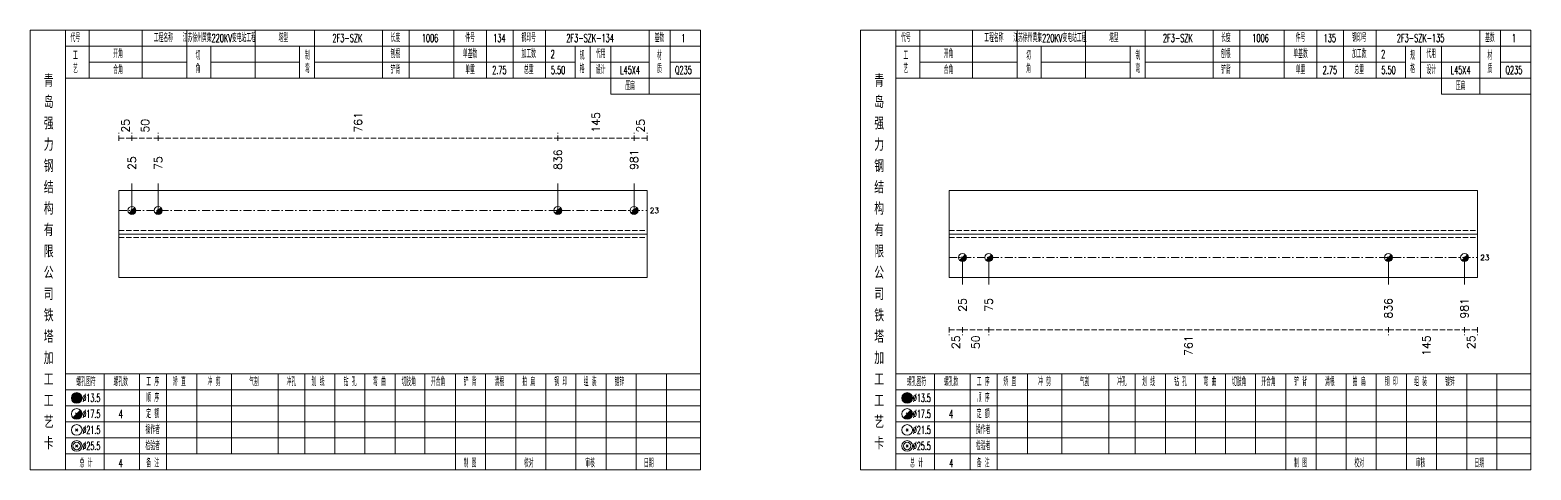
# Model space of a CAD drawing. Extents: x 0 to 4623, y -1159 to 4890.
# Drawn here: x 2180 to 2743, y 4275 to 4440 of the extents above; entities that cross this region are included whole.
import ezdxf
from ezdxf.enums import TextEntityAlignment as Align

# ---------------------------------------------------------------- set-up
doc = ezdxf.new("R2010")
doc.units = 0
doc.header["$MEASUREMENT"] = 0
doc.linetypes.add('一点画线', pattern=[5.2, 3, -1, 0.2, -1])
doc.linetypes.add('虚线', pattern=[2.75, 2, -0.75])
doc.layers.get('0').update_dxf_attribs({"linetype": 'CONTINUOUS', "lineweight": 25})
for name, color, linetype, lineweight in [('1', 7, 'CONTINUOUS', 25), ('4', 7, 'CONTINUOUS', 25), ('5', 7, 'CONTINUOUS', 25)]:
    doc.layers.add(name, color=color, linetype=linetype, lineweight=lineweight)
doc.styles.get("Standard").update_dxf_attribs({"font": 'simplex.shx', "width": 0.7, "height": 3, "bigfont": 'gbhzfs.shx'})

# ---------------------------------------------------------------- blocks, each defined once
blk = doc.blocks.new('孔17.5')
at = {"layer": '5', "color": 7, "linetype": 'Continuous', "lineweight": 13}
for p, q in [((-0.707, -0.707), (0.707, 0.707)), ((-0.2, 0.2), (0.2, -0.2))]:
    blk.add_line(p, q, dxfattribs=at)
blk.add_circle((0, 0), 1, dxfattribs=at)
for radius in [0.9, 0.8, 0.7, 0.6, 0.5, 0.4, 0.3, 0.2, 0.1]:
    blk.add_arc((0, 0), radius, 225, 45, dxfattribs=at)

msp = doc.modelspace()

# ---------------------------------------------------------------- linework, layer by layer
at = {"color": 8, "linetype": '虚线', "lineweight": 9}
for p, q in [((2213.1, 4398.5), (2213.1, 4401.5)), ((2218.023, 4398.5), (2218.023, 4401.5)), ((2218.023, 4398.5), (2218.023, 4401.5)), ((2227.869, 4398.5), (2227.869, 4401.5)), ((2227.869, 4398.5), (2227.869, 4401.5)), ((2377.724, 4398.5), (2377.724, 4401.5)), ((2377.724, 4398.5), (2377.724, 4401.5)), ((2406.277, 4398.5), (2406.277, 4401.5)), ((2406.277, 4398.5), (2406.277, 4401.5)), ((2411.2, 4398.5), (2411.2, 4401.5)), ((2213.1, 4399.5), (2218.023, 4399.5)), ((2218.023, 4399.5), (2227.869, 4399.5)), ((2227.869, 4399.5), (2377.724, 4399.5)), ((2377.724, 4399.5), (2406.277, 4399.5)), ((2406.277, 4399.5), (2411.2, 4399.5)), ((2524.5, 4328.5), (2524.5, 4325.5)), ((2529.423, 4328.5), (2529.423, 4325.5)), ((2529.423, 4328.5), (2529.423, 4325.5)), ((2539.269, 4328.5), (2539.269, 4325.5)), ((2539.269, 4328.5), (2539.269, 4325.5)), ((2689.124, 4328.5), (2689.124, 4325.5)), ((2689.124, 4328.5), (2689.124, 4325.5)), ((2717.677, 4328.5), (2717.677, 4325.5)), ((2717.677, 4328.5), (2717.677, 4325.5)), ((2722.6, 4328.5), (2722.6, 4325.5)), ((2524.5, 4327.5), (2529.423, 4327.5)), ((2529.423, 4327.5), (2539.269, 4327.5)), ((2539.269, 4327.5), (2689.124, 4327.5)), ((2689.124, 4327.5), (2717.677, 4327.5)), ((2717.677, 4327.5), (2722.6, 4327.5))]:
    msp.add_line(p, q, dxfattribs=at)
at = {"color": 7, "linetype": 'Continuous', "lineweight": 18}
for p, q in [((2213.1, 4379.833), (2213.1, 4347.167)), ((2213.1, 4379.833), (2411.2, 4379.833)), ((2411.2, 4379.833), (2411.2, 4347.167)), ((2524.5, 4379.833), (2524.5, 4347.167)), ((2524.5, 4379.833), (2722.6, 4379.833)), ((2722.6, 4379.833), (2722.6, 4347.167)), ((2213.1, 4363.5), (2411.2, 4363.5)), ((2524.5, 4363.5), (2722.6, 4363.5))]:
    msp.add_line(p, q, dxfattribs=at)
at = {"color": 7, "linetype": 'Continuous', "lineweight": 13}
for p, q in [((2218.023, 4372.333), (2218.023, 4382.5)), ((2227.869, 4372.333), (2227.869, 4382.5)), ((2377.724, 4372.333), (2377.724, 4382.5)), ((2406.277, 4372.333), (2406.277, 4382.5)), ((2529.423, 4354.667), (2529.423, 4344.5)), ((2539.269, 4354.667), (2539.269, 4344.5)), ((2689.124, 4354.667), (2689.124, 4344.5)), ((2717.677, 4354.667), (2717.677, 4344.5))]:
    msp.add_line(p, q, dxfattribs=at)
at = {"color": 3, "linetype": '一点画线', "lineweight": 13}
for p, q in [((2213.1, 4372.333), (2411.2, 4372.333)), ((2524.5, 4354.667), (2722.6, 4354.667))]:
    msp.add_line(p, q, dxfattribs=at)
at = {"color": 1, "linetype": '虚线', "lineweight": 18}
for p, q in [((2213.1, 4364.833), (2411.2, 4364.833)), ((2213.1, 4362.167), (2411.2, 4362.167)), ((2524.5, 4364.833), (2722.6, 4364.833)), ((2524.5, 4362.167), (2722.6, 4362.167))]:
    msp.add_line(p, q, dxfattribs=at)
at = {"layer": '1', "color": 7, "linetype": 'Continuous', "lineweight": 18}
for p, q in [((2213.1, 4347.167), (2411.2, 4347.167)), ((2524.5, 4347.167), (2722.6, 4347.167))]:
    msp.add_line(p, q, dxfattribs=at)
at = {"layer": '4', "color": 1, "linetype": 'Continuous', "lineweight": 18}
for p, q in [((2193.1, 4275), (2193.1, 4440)), ((2202, 4422), (2202, 4440)), ((2221.8, 4422), (2221.8, 4440)), ((2238.6, 4422), (2238.6, 4440)), ((2264.2, 4422), (2264.2, 4440)), ((2286.5, 4422), (2286.5, 4440)), ((2312, 4422), (2312, 4440)), ((2322, 4422), (2322, 4440)), ((2338.7, 4422), (2338.7, 4440)), ((2350.9, 4422), (2350.9, 4440)), ((2360.9, 4422), (2360.9, 4440)), ((2373.1, 4422), (2373.1, 4440)), ((2412, 4416), (2412, 4440)), ((2419.8, 4422), (2419.8, 4440)), ((2504.5, 4275), (2504.5, 4440)), ((2513.4, 4422), (2513.4, 4440)), ((2533.2, 4422), (2533.2, 4440)), ((2550, 4422), (2550, 4440)), ((2575.6, 4422), (2575.6, 4440)), ((2597.9, 4422), (2597.9, 4440)), ((2623.4, 4422), (2623.4, 4440)), ((2633.4, 4422), (2633.4, 4440)), ((2650.1, 4422), (2650.1, 4440)), ((2662.3, 4422), (2662.3, 4440)), ((2672.3, 4422), (2672.3, 4440)), ((2684.5, 4422), (2684.5, 4440)), ((2723.4, 4416), (2723.4, 4440)), ((2731.2, 4422), (2731.2, 4440)), ((2193.1, 4434), (2431.2, 4434)), ((2247.6, 4422), (2247.6, 4434)), ((2280.9, 4422), (2280.9, 4434)), ((2384.2, 4422), (2384.2, 4434)), ((2389.8, 4422), (2389.8, 4434)), ((2397.6, 4416), (2397.6, 4434)), ((2504.5, 4434), (2742.6, 4434)), ((2559, 4422), (2559, 4434)), ((2592.3, 4422), (2592.3, 4434)), ((2695.6, 4422), (2695.6, 4434)), ((2701.2, 4422), (2701.2, 4434)), ((2709, 4416), (2709, 4434)), ((2202, 4428), (2238.6, 4428)), ((2247.6, 4428), (2280.9, 4428)), ((2286.5, 4428), (2384.2, 4428)), ((2389.8, 4428), (2412, 4428)), ((2419.8, 4428), (2431.2, 4428)), ((2513.4, 4428), (2550, 4428)), ((2559, 4428), (2592.3, 4428)), ((2597.9, 4428), (2695.6, 4428)), ((2701.2, 4428), (2723.4, 4428)), ((2731.2, 4428), (2742.6, 4428)), ((2193.1, 4422), (2431.2, 4422)), ((2504.5, 4422), (2742.6, 4422)), ((2397.6, 4416), (2431.2, 4416)), ((2709, 4416), (2742.6, 4416)), ((2193.1, 4311), (2431.2, 4311)), ((2207.6, 4275), (2207.6, 4311)), ((2220.9, 4275), (2220.9, 4311)), ((2231, 4275), (2231, 4311)), ((2242.4, 4281), (2242.4, 4311)), ((2255.3, 4281), (2255.3, 4311)), ((2272.9, 4281), (2272.9, 4311)), ((2282.8, 4281), (2282.8, 4311)), ((2294.1, 4281), (2294.1, 4311)), ((2305.4, 4281), (2305.4, 4311)), ((2316.7, 4281), (2316.7, 4311)), ((2327.9, 4281), (2327.9, 4311)), ((2339.3, 4281), (2339.3, 4311)), ((2350.6, 4281), (2350.6, 4311)), ((2361.9, 4281), (2361.9, 4311)), ((2373.2, 4281), (2373.2, 4311)), ((2384.5, 4281), (2384.5, 4311)), ((2395.8, 4281), (2395.8, 4311)), ((2407.1, 4281), (2407.1, 4311)), ((2418.4, 4281), (2418.4, 4311)), ((2504.5, 4311), (2742.6, 4311)), ((2519, 4275), (2519, 4311)), ((2532.3, 4275), (2532.3, 4311)), ((2542.4, 4275), (2542.4, 4311)), ((2553.8, 4281), (2553.8, 4311)), ((2566.7, 4281), (2566.7, 4311)), ((2584.3, 4281), (2584.3, 4311)), ((2594.2, 4281), (2594.2, 4311)), ((2605.5, 4281), (2605.5, 4311)), ((2616.8, 4281), (2616.8, 4311)), ((2628.1, 4281), (2628.1, 4311)), ((2639.3, 4281), (2639.3, 4311)), ((2650.7, 4281), (2650.7, 4311)), ((2662, 4281), (2662, 4311)), ((2673.3, 4281), (2673.3, 4311)), ((2684.6, 4281), (2684.6, 4311)), ((2695.9, 4281), (2695.9, 4311)), ((2707.2, 4281), (2707.2, 4311)), ((2718.5, 4281), (2718.5, 4311)), ((2729.8, 4281), (2729.8, 4311)), ((2193.1, 4305), (2431.2, 4305)), ((2504.5, 4305), (2742.6, 4305)), ((2193.1, 4299), (2431.2, 4299)), ((2504.5, 4299), (2742.6, 4299)), ((2193.1, 4293), (2431.2, 4293)), ((2504.5, 4293), (2742.6, 4293)), ((2193.1, 4287), (2431.2, 4287)), ((2504.5, 4287), (2742.6, 4287)), ((2193.1, 4281), (2431.2, 4281)), ((2339.3, 4275), (2339.3, 4281)), ((2350.6, 4275), (2350.6, 4281)), ((2361.9, 4275), (2361.9, 4281)), ((2373.2, 4275), (2373.2, 4281)), ((2384.5, 4275), (2384.5, 4281)), ((2395.8, 4275), (2395.8, 4281)), ((2407.1, 4275), (2407.1, 4281)), ((2418.4, 4275), (2418.4, 4281)), ((2504.5, 4281), (2742.6, 4281)), ((2650.7, 4275), (2650.7, 4281)), ((2662, 4275), (2662, 4281)), ((2673.3, 4275), (2673.3, 4281)), ((2684.6, 4275), (2684.6, 4281)), ((2695.9, 4275), (2695.9, 4281)), ((2707.2, 4275), (2707.2, 4281)), ((2718.5, 4275), (2718.5, 4281)), ((2729.8, 4275), (2729.8, 4281))]:
    msp.add_line(p, q, dxfattribs=at)
at = {"layer": '4', "color": 7, "linetype": 'Continuous', "lineweight": 13}
for p, q in [((2197.1, 4301.8), (2197.5, 4302.2)), ((2197.5, 4301.8), (2197.1, 4302.2)), ((2508.5, 4301.8), (2508.9, 4302.2)), ((2508.9, 4301.8), (2508.5, 4302.2)), ((2195.886, 4294.586), (2198.714, 4297.414)), ((2196.9, 4296.4), (2197.7, 4295.6)), ((2507.286, 4294.586), (2510.114, 4297.414)), ((2508.3, 4296.4), (2509.1, 4295.6)), ((2196.9, 4289.6), (2197.7, 4290.4)), ((2196.9, 4290.4), (2197.7, 4289.6)), ((2508.3, 4289.6), (2509.1, 4290.4)), ((2508.3, 4290.4), (2509.1, 4289.6)), ((2196.9, 4283.6), (2197.7, 4284.4)), ((2196.9, 4284.4), (2197.7, 4283.6)), ((2508.3, 4283.6), (2509.1, 4284.4)), ((2508.3, 4284.4), (2509.1, 4283.6))]:
    msp.add_line(p, q, dxfattribs=at)
at = {"layer": '4', "color": 1, "linetype": 'Continuous', "lineweight": 18}
for points in [[(2179.8, 4440), (2179.8, 4275), (2431.2, 4275), (2431.2, 4440)], [(2491.2, 4440), (2491.2, 4275), (2742.6, 4275), (2742.6, 4440)]]:
    msp.add_lwpolyline(points, close=True, dxfattribs=at)
at = {"layer": '4', "color": 7, "linetype": 'Continuous', "lineweight": 13}
for centre, radius in [((2197.3, 4302), 2), ((2197.3, 4302), 1.8), ((2197.3, 4302), 1.6), ((2197.3, 4302), 1.4), ((2197.3, 4302), 1.2), ((2197.3, 4302), 1), ((2197.3, 4302), 0.8), ((2197.3, 4302), 0.6), ((2197.3, 4302), 0.4), ((2197.3, 4302), 0.2), ((2508.7, 4302), 2), ((2508.7, 4302), 1.8), ((2508.7, 4302), 1.6), ((2508.7, 4302), 1.4), ((2508.7, 4302), 1.2), ((2508.7, 4302), 1), ((2508.7, 4302), 0.8), ((2508.7, 4302), 0.6), ((2508.7, 4302), 0.4), ((2508.7, 4302), 0.2), ((2197.3, 4296), 2), ((2508.7, 4296), 2), ((2197.3, 4290), 2), ((2508.7, 4290), 2), ((2197.3, 4284), 2), ((2197.3, 4284), 1.4), ((2508.7, 4284), 2), ((2508.7, 4284), 1.4)]:
    msp.add_circle(centre, radius, dxfattribs=at)
for centre, radius in [((2197.3, 4296), 1.8), ((2197.3, 4296), 1.6), ((2197.3, 4296), 1.4), ((2197.3, 4296), 1.2), ((2197.3, 4296), 1), ((2197.3, 4296), 0.8), ((2197.3, 4296), 0.6), ((2197.3, 4296), 0.4), ((2197.3, 4296), 0.2), ((2508.7, 4296), 1.8), ((2508.7, 4296), 1.6), ((2508.7, 4296), 1.4), ((2508.7, 4296), 1.2), ((2508.7, 4296), 1), ((2508.7, 4296), 0.8), ((2508.7, 4296), 0.6), ((2508.7, 4296), 0.4), ((2508.7, 4296), 0.2)]:
    msp.add_arc(centre, radius, 225, 45, dxfattribs=at)

# ---------------------------------------------------------------- block references
at = {"color": 7, "linetype": 'Continuous', "lineweight": 13, "xscale": 1.5, "yscale": 1.5, "zscale": 1.5}
for p in [(2218.023, 4372.333), (2227.869, 4372.333), (2377.724, 4372.333), (2406.277, 4372.333)]:
    msp.add_blockref('孔17.5', p, dxfattribs=at)
at = {"layer": '1', "color": 7, "linetype": 'Continuous', "lineweight": 13, "xscale": 1.5, "yscale": 1.5, "zscale": 1.5}
for p in [(2529.423, 4354.667), (2539.269, 4354.667), (2689.124, 4354.667), (2717.677, 4354.667)]:
    msp.add_blockref('孔17.5', p, dxfattribs=at)

# ---------------------------------------------------------------- texts
at = {"color": 8, "linetype": 'Continuous', "lineweight": 9}
for s, p in [('761', (2302.796, 4401.5)), ('145', (2392, 4401.5)), ('25', (2215.561, 4401.5)), ('50', (2222.946, 4401.5)), ('25', (2408.739, 4401.5))]:
    msp.add_text(s, height=3, rotation=90, dxfattribs=at).set_placement(p, align=Align.MIDDLE_LEFT)
at = {"color": 7, "linetype": 'Continuous', "lineweight": 13}
for s, p in [('25', (2218.023, 4387.5)), ('75', (2227.869, 4387.5)), ('836', (2377.724, 4387.5)), ('981', (2406.277, 4387.5))]:
    msp.add_text(s, height=3, rotation=90, dxfattribs=at).set_placement(p, align=Align.MIDDLE_LEFT)
for p in [(2412.2, 4372.333), (2723.6, 4354.667)]:
    msp.add_text('23', height=2, dxfattribs=at).set_placement(p, align=Align.MIDDLE_LEFT)
at = {"color": 8, "linetype": 'Continuous', "lineweight": 9}
for s, p in [('25', (2526.961, 4325.5)), ('50', (2534.346, 4325.5)), ('761', (2614.196, 4325.5)), ('145', (2703.4, 4325.5)), ('25', (2720.139, 4325.5))]:
    msp.add_text(s, height=3, rotation=90, dxfattribs=at).set_placement(p, align=Align.MIDDLE_RIGHT)
at = {"layer": '1', "color": 7, "linetype": 'Continuous', "lineweight": 13}
for s, p in [('25', (2529.423, 4339.5)), ('75', (2539.269, 4339.5)), ('836', (2689.124, 4339.5)), ('981', (2717.677, 4339.5))]:
    msp.add_text(s, height=3, rotation=90, dxfattribs=at).set_placement(p, align=Align.MIDDLE_RIGHT)
at = {"layer": '4', "color": 1, "linetype": 'Continuous', "lineweight": 13}
for s, height, width, p in [('代号', 3, 0.6, (2196.8, 4437)), ('工程名称', 3, 0.6, (2229.8, 4437)), ('江苏徐州黄集220KV变电站工程', 3, 0.6, (2250.8, 4437)), ('塔型', 3, 0.6, (2274.8, 4437)), ('2F3-SZK', 3, 0.6, (2298.8, 4437)), ('长度', 3, 0.6, (2316.8, 4437)), ('1006', 3, 0.6, (2329.8, 4437)), ('件号', 3, 0.6, (2344.8, 4437)), ('134', 3, 0.6, (2355.8, 4437)), ('钢印号', 3, 0.6, (2366.8, 4437)), ('2F3-SZK-134', 3, 0.6, (2389.8, 4437)), ('基数', 3, 0.6, (2415.8, 4437)), ('1', 3, 0.6, (2424.8, 4437)), ('代号', 3, 0.6, (2508.2, 4437)), ('工程名称', 3, 0.6, (2541.2, 4437)), ('江苏徐州黄集220KV变电站工程', 3, 0.6, (2562.2, 4437)), ('塔型', 3, 0.6, (2586.2, 4437)), ('2F3-SZK', 3, 0.6, (2610.2, 4437)), ('长度', 3, 0.6, (2628.2, 4437)), ('1006', 3, 0.6, (2641.2, 4437)), ('件号', 3, 0.6, (2656.2, 4437)), ('135', 3, 0.6, (2667.2, 4437)), ('钢印号', 3, 0.6, (2678.2, 4437)), ('2F3-SZK-135', 3, 0.6, (2701.2, 4437)), ('基数', 3, 0.6, (2727.2, 4437)), ('1', 3, 0.6, (2736.2, 4437)), ('工', 3, 0.6, (2196.8, 4430.4)), ('开角', 3, 0.6, (2212.8, 4431)), ('切', 3, 0.6, (2242.8, 4430.4)), ('制', 3, 0.6, (2283.8, 4430.4)), ('刨根', 3, 0.6, (2316.8, 4431)), ('单基数', 3, 0.6, (2344.8, 4431)), ('加工数', 3, 0.6, (2366.8, 4431)), ('2', 3, 0.6, (2375.8, 4431)), ('规', 3, 0.6, (2386.8, 4430.4)), ('代用', 3, 0.6, (2393.8, 4431)), ('材', 3, 0.6, (2415.8, 4430.4)), ('工', 3, 0.6, (2508.2, 4430.4)), ('开角', 3, 0.6, (2524.2, 4431)), ('切', 3, 0.6, (2554.2, 4430.4)), ('制', 3, 0.6, (2595.2, 4430.4)), ('刨根', 3, 0.6, (2628.2, 4431)), ('单基数', 3, 0.6, (2656.2, 4431)), ('加工数', 3, 0.6, (2678.2, 4431)), ('2', 3, 0.6, (2687.2, 4431)), ('规', 3, 0.6, (2698.2, 4430.4)), ('代用', 3, 0.6, (2705.2, 4431)), ('材', 3, 0.6, (2727.2, 4430.4)), ('青', 4.6, 0.8, (2186.8, 4421)), ('艺', 3, 0.6, (2196.8, 4425.4)), ('合角', 3, 0.6, (2212.8, 4425)), ('角', 3, 0.6, (2242.8, 4425.4)), ('弯', 3, 0.6, (2283.8, 4425.4)), ('铲背', 3, 0.6, (2316.8, 4425)), ('单重', 3, 0.6, (2344.8, 4425)), ('2.75', 3, 0.6, (2355.8, 4425)), ('总重', 3, 0.6, (2366.8, 4425)), ('5.50', 3, 0.6, (2377.8, 4425)), ('格', 3, 0.6, (2386.8, 4425.4)), ('设计', 3, 0.6, (2393.8, 4425)), ('L45X4', 3, 0.6, (2404.8, 4425)), ('质', 3, 0.6, (2415.8, 4425.4)), ('Q235', 3, 0.6, (2424.8, 4425)), ('青', 4.6, 0.8, (2498.2, 4421)), ('艺', 3, 0.6, (2508.2, 4425.4)), ('合角', 3, 0.6, (2524.2, 4425)), ('角', 3, 0.6, (2554.2, 4425.4)), ('弯', 3, 0.6, (2595.2, 4425.4)), ('铲背', 3, 0.6, (2628.2, 4425)), ('单重', 3, 0.6, (2656.2, 4425)), ('2.75', 3, 0.6, (2667.2, 4425)), ('总重', 3, 0.6, (2678.2, 4425)), ('5.50', 3, 0.6, (2689.2, 4425)), ('格', 3, 0.6, (2698.2, 4425.4)), ('设计', 3, 0.6, (2705.2, 4425)), ('L45X4', 3, 0.6, (2716.2, 4425)), ('质', 3, 0.6, (2727.2, 4425.4)), ('Q235', 3, 0.6, (2736.2, 4425)), ('压扁', 3, 0.6, (2404.8, 4419)), ('压扁', 3, 0.6, (2716.2, 4419)), ('岛', 4.6, 0.8, (2186.8, 4413)), ('岛', 4.6, 0.8, (2498.2, 4413)), ('强', 4.6, 0.8, (2186.8, 4405)), ('强', 4.6, 0.8, (2498.2, 4405)), ('力', 4.6, 0.8, (2186.8, 4397)), ('力', 4.6, 0.8, (2498.2, 4397)), ('钢', 4.6, 0.8, (2186.8, 4389)), ('钢', 4.6, 0.8, (2498.2, 4389)), ('结', 4.6, 0.8, (2186.8, 4381)), ('结', 4.6, 0.8, (2498.2, 4381)), ('构', 4.6, 0.8, (2186.8, 4373)), ('构', 4.6, 0.8, (2498.2, 4373)), ('有', 4.6, 0.8, (2186.8, 4365)), ('有', 4.6, 0.8, (2498.2, 4365)), ('限', 4.6, 0.8, (2186.8, 4357)), ('限', 4.6, 0.8, (2498.2, 4357)), ('公', 4.6, 0.8, (2186.8, 4349)), ('公', 4.6, 0.8, (2498.2, 4349)), ('司', 4.6, 0.8, (2186.8, 4341)), ('司', 4.6, 0.8, (2498.2, 4341)), ('铁', 4.6, 0.8, (2186.8, 4333)), ('铁', 4.6, 0.8, (2498.2, 4333)), ('塔', 4.6, 0.8, (2186.8, 4325)), ('塔', 4.6, 0.8, (2498.2, 4325)), ('加', 4.6, 0.8, (2186.8, 4317)), ('加', 4.6, 0.8, (2498.2, 4317)), ('工', 4.6, 0.8, (2186.8, 4309)), ('工', 4.6, 0.8, (2498.2, 4309)), ('螺孔图符', 3, 0.6, (2200.8, 4308)), ('螺孔数', 3, 0.6, (2213.8, 4308)), ('工 序', 3, 0.6, (2225.8, 4308)), ('矫 直', 3, 0.6, (2235.8, 4308)), ('冲 剪', 3, 0.6, (2248.8, 4308)), ('气割', 3, 0.6, (2263.8, 4308)), ('冲孔', 3, 0.6, (2277.8, 4308)), ('划 线', 3, 0.6, (2287.8, 4308)), ('钻 孔', 3, 0.6, (2299.8, 4308)), ('弯 曲', 3, 0.6, (2310.8, 4308)), ('切肢角', 3, 0.6, (2321.8, 4308)), ('开合角', 3, 0.6, (2332.8, 4308)), ('铲 背', 3, 0.6, (2344.8, 4308)), ('清根', 3, 0.6, (2355.8, 4308)), ('拍 扁', 3, 0.6, (2366.8, 4308)), ('钢 印', 3, 0.6, (2378.8, 4308)), ('组 装', 3, 0.6, (2389.8, 4308)), ('镀锌', 3, 0.6, (2400.8, 4308)), ('螺孔图符', 3, 0.6, (2512.2, 4308)), ('螺孔数', 3, 0.6, (2525.2, 4308)), ('工 序', 3, 0.6, (2537.2, 4308)), ('矫 直', 3, 0.6, (2547.2, 4308)), ('冲 剪', 3, 0.6, (2560.2, 4308)), ('气割', 3, 0.6, (2575.2, 4308)), ('冲孔', 3, 0.6, (2589.2, 4308)), ('划 线', 3, 0.6, (2599.2, 4308)), ('钻 孔', 3, 0.6, (2611.2, 4308)), ('弯 曲', 3, 0.6, (2622.2, 4308)), ('切肢角', 3, 0.6, (2633.2, 4308)), ('开合角', 3, 0.6, (2644.2, 4308)), ('铲 背', 3, 0.6, (2656.2, 4308)), ('清根', 3, 0.6, (2667.2, 4308)), ('拍 扁', 3, 0.6, (2678.2, 4308)), ('钢 印', 3, 0.6, (2690.2, 4308)), ('组 装', 3, 0.6, (2701.2, 4308)), ('镀锌', 3, 0.6, (2712.2, 4308)), ('工', 4.6, 0.8, (2186.8, 4301)), ('%%C13.5', 3, 0.5, (2202.8, 4302)), ('顺 序', 3, 0.6, (2225.8, 4302)), ('工', 4.6, 0.8, (2498.2, 4301)), ('%%C13.5', 3, 0.5, (2514.2, 4302)), ('顺 序', 3, 0.6, (2537.2, 4302)), ('艺', 4.6, 0.8, (2186.8, 4293)), ('%%C17.5', 3, 0.5, (2202.8, 4296)), ('4', 3.2, 0.6, (2213.8, 4296)), ('定 额', 3, 0.6, (2225.8, 4296)), ('艺', 4.6, 0.8, (2498.2, 4293)), ('%%C17.5', 3, 0.5, (2514.2, 4296)), ('4', 3.2, 0.6, (2525.2, 4296)), ('定 额', 3, 0.6, (2537.2, 4296)), ('%%C21.5', 3, 0.5, (2202.8, 4290)), ('操作者', 3, 0.6, (2225.8, 4290)), ('%%C21.5', 3, 0.5, (2514.2, 4290)), ('操作者', 3, 0.6, (2537.2, 4290)), ('卡', 4.6, 0.8, (2186.8, 4285)), ('%%C25.5', 3, 0.5, (2202.8, 4284)), ('检验者', 3, 0.6, (2225.8, 4284)), ('卡', 4.6, 0.8, (2498.2, 4285)), ('%%C25.5', 3, 0.5, (2514.2, 4284)), ('检验者', 3, 0.6, (2537.2, 4284)), ('总 计', 3, 0.6, (2200.8, 4277.5)), ('4', 3, 0.6, (2213.8, 4277.5)), ('备 注', 3, 0.6, (2225.8, 4277.5)), ('制 图', 3, 0.6, (2344.8, 4277.5)), ('校对', 3, 0.6, (2366.8, 4277.5)), ('审核', 3, 0.6, (2389.8, 4277.5)), ('日期', 3, 0.6, (2411.8, 4277.5)), ('总 计', 3, 0.6, (2512.2, 4277.5)), ('4', 3, 0.6, (2525.2, 4277.5)), ('备 注', 3, 0.6, (2537.2, 4277.5)), ('制 图', 3, 0.6, (2656.2, 4277.5)), ('校对', 3, 0.6, (2678.2, 4277.5)), ('审核', 3, 0.6, (2701.2, 4277.5)), ('日期', 3, 0.6, (2723.2, 4277.5))]:
    msp.add_text(s, height=height, dxfattribs=dict(at, width=width)).set_placement(p, align=Align.MIDDLE_CENTER)

doc.saveas('drawing.dxf')
